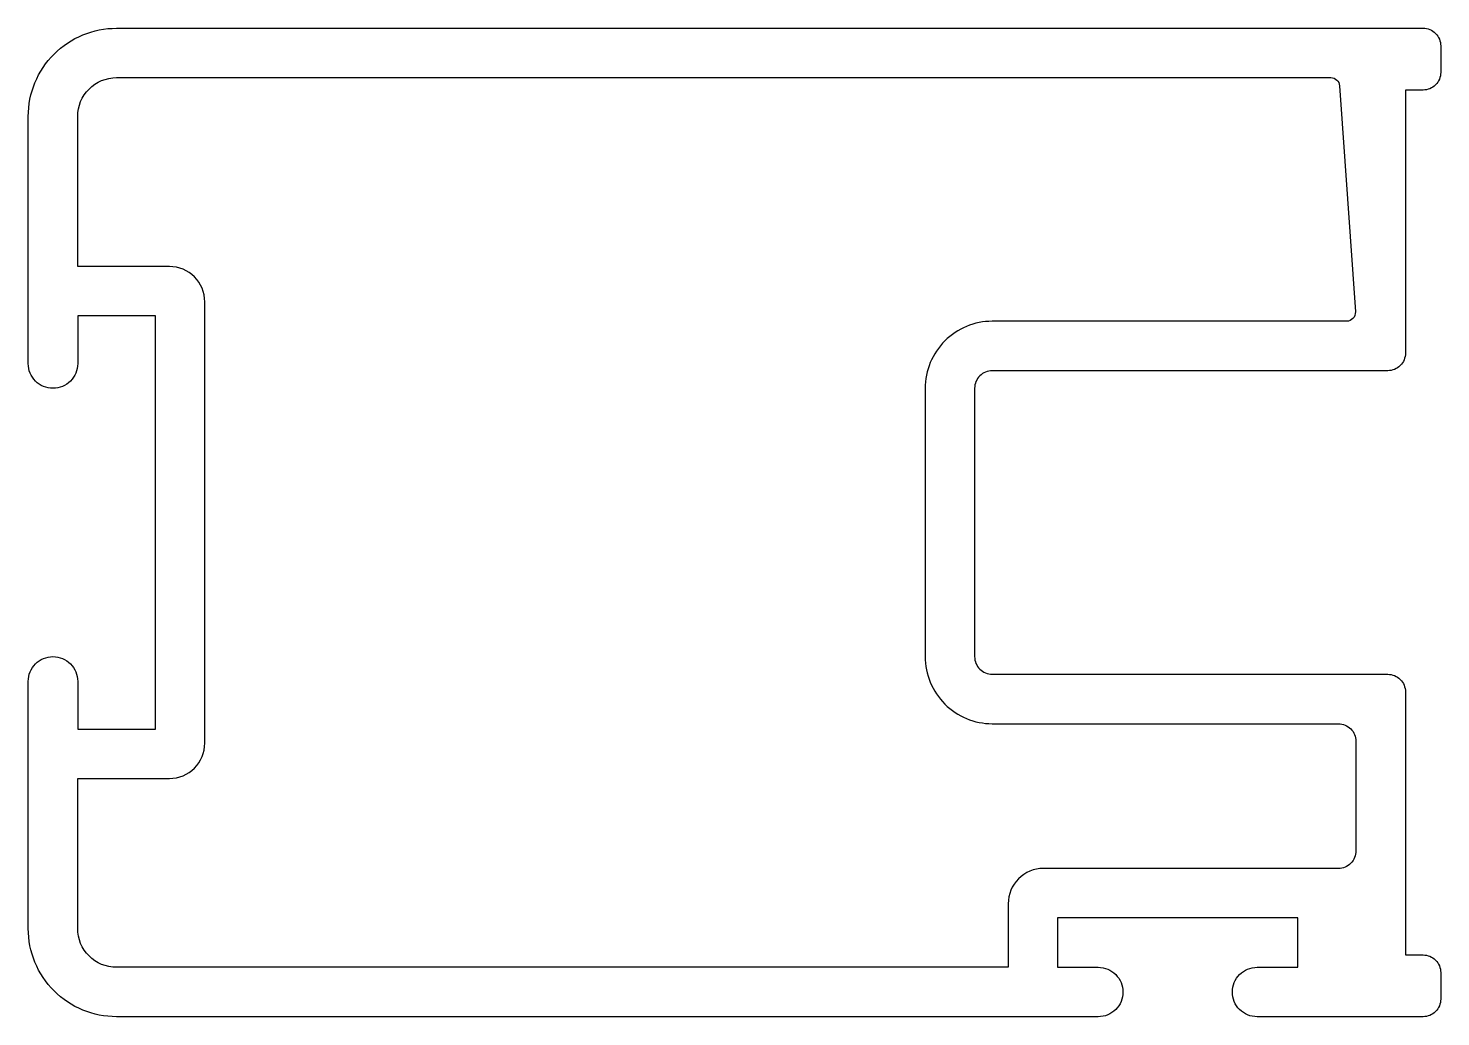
# Model space of a CAD drawing. Extents: x 258.9 to 298.9, y 731.7 to 759.7.
import ezdxf

# ---------------------------------------------------------------- set-up
doc = ezdxf.new("R2010")
doc.units = 0
doc.layers.get('0').update_dxf_attribs({"linetype": 'CONTINUOUS'})

msp = doc.modelspace()

# ---------------------------------------------------------------- linework, layer by layer
for points in [[(298.91, 758.471, -0.414214), (298.41, 757.971), (297.91, 757.971), (297.91, 750.521, -0.414214), (297.41, 750.021), (286.21, 750.021, 0.414214), (285.71, 749.521), (285.71, 741.921, 0.414214), (286.21, 741.421), (297.41, 741.421, -0.414214), (297.91, 740.921), (297.91, 733.471), (298.41, 733.471, -0.414214), (298.91, 732.971), (298.91, 732.221, -0.414214), (298.41, 731.721), (293.71, 731.721, -0.414214), (293.01, 732.421, -0.414214), (293.71, 733.121), (294.86, 733.121), (294.86, 734.521), (288.06, 734.521), (288.06, 733.121), (289.21, 733.121, -0.414214), (289.91, 732.421, -0.414214), (289.21, 731.721), (261.41, 731.721, -0.414214), (258.91, 734.221), (258.91, 741.221, -0.414214), (259.61, 741.921), (259.61, 741.921, -0.414214), (260.31, 741.221), (260.31, 739.871), (262.51, 739.871), (262.51, 751.571), (260.31, 751.571), (260.31, 750.221, -0.414214), (259.61, 749.521, -0.414214), (258.91, 750.221), (258.91, 757.221, -0.414214), (261.41, 759.721), (298.41, 759.721, -0.414214), (298.91, 759.221)], [(286.21, 751.421, 0.414214), (284.31, 749.521), (284.31, 741.921, 0.414214), (286.21, 740.021), (296.01, 740.021, -0.414214), (296.51, 739.521), (296.51, 736.421, -0.414214), (296.01, 735.921), (287.66, 735.921, 0.414214), (286.66, 734.921), (286.66, 733.121), (261.41, 733.121, -0.414214), (260.31, 734.221), (260.31, 738.471), (262.91, 738.471, 0.414214), (263.91, 739.471), (263.91, 751.971, 0.414214), (262.91, 752.971), (260.31, 752.971), (260.31, 757.221, -0.414214), (261.41, 758.321), (295.795, 758.321, -0.39391), (296.044, 758.088), (296.492, 751.688, -0.434812), (296.242, 751.421)]]:
    msp.add_lwpolyline(points, format="xyb", close=True)

doc.saveas('drawing.dxf')
